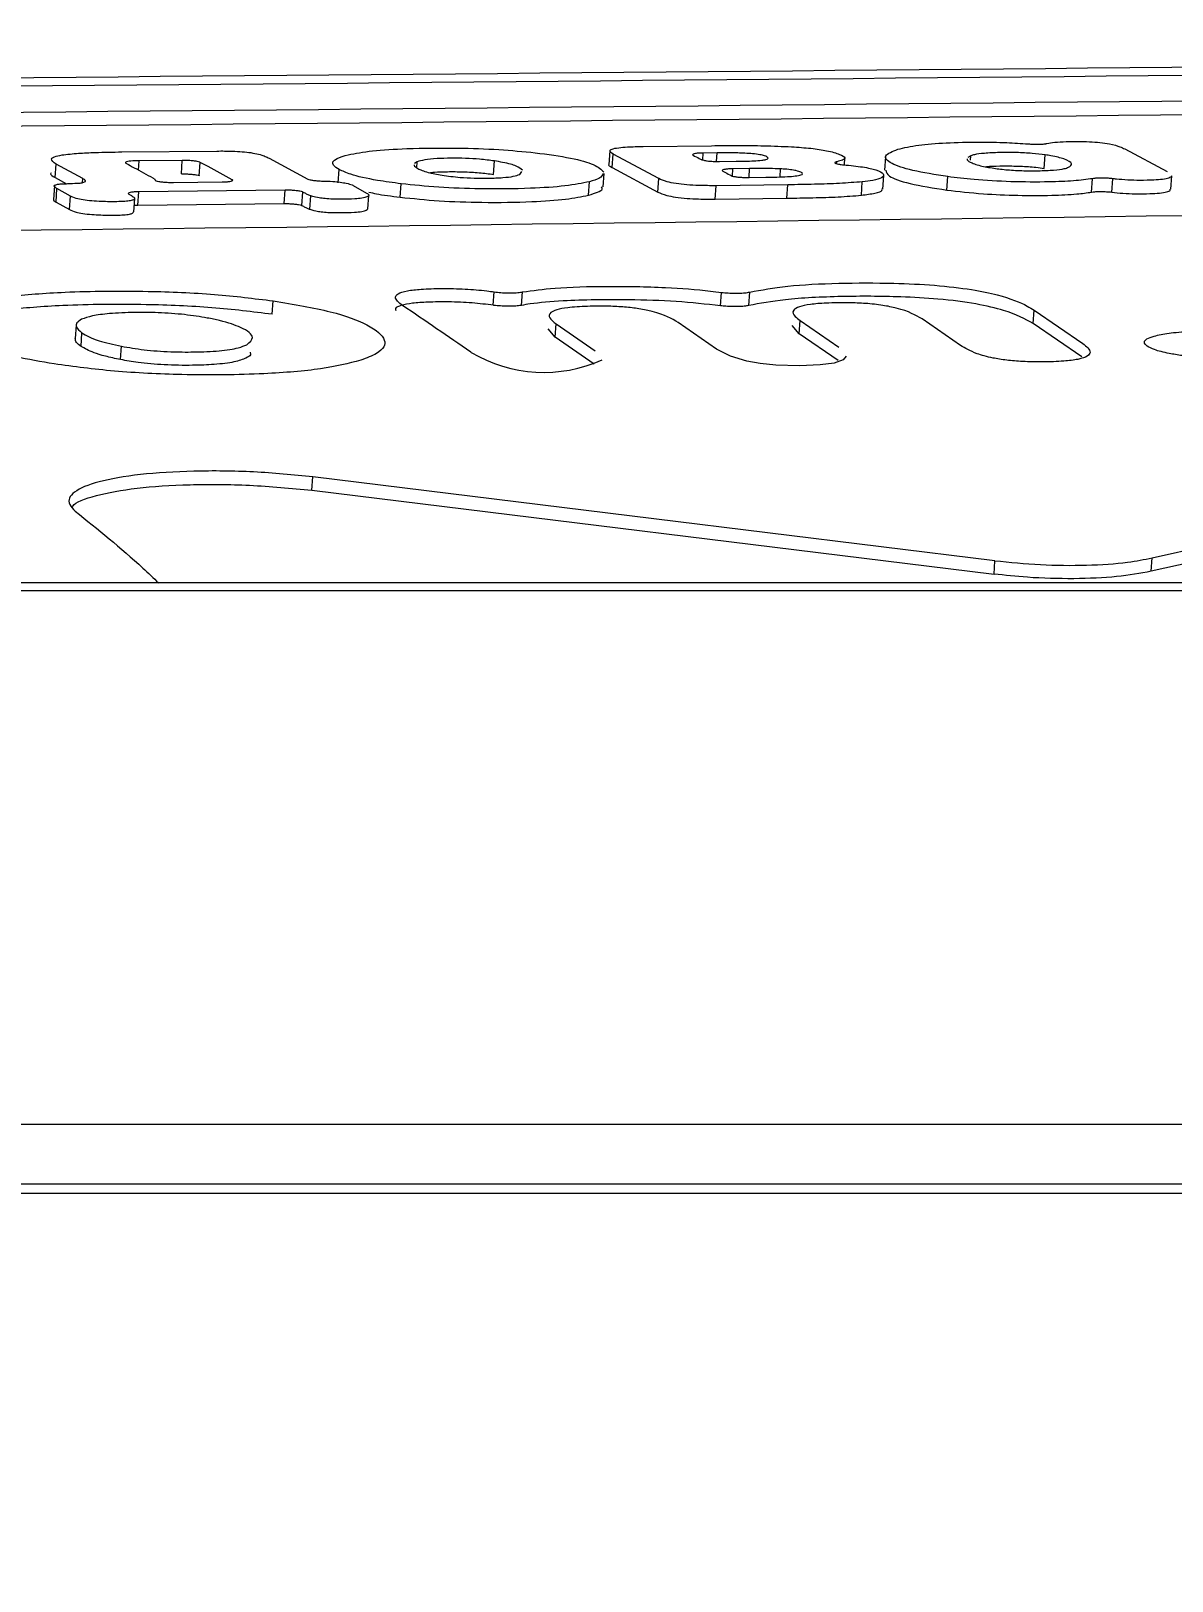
# Model space of a CAD drawing. Header units: millimetres. Extents: x -8327 to 9087, y -6583 to 5996.
# Drawn here: x 6003.12 to 6019.63, y 585.55 to 607.98 of the extents above; entities that cross this region are included whole.
import ezdxf

# ---------------------------------------------------------------- set-up
doc = ezdxf.new("R2010")
doc.units = ezdxf.units.MM
doc.layers.add('DIKOM_ОБЪЕКТ', color=7, linetype='Continuous')
doc.layers.add('DIKOM_РАЗМЕР_ОБЪЕКТА', color=7, linetype='Continuous')
doc.styles.add('style1', font='arial.ttf', dxfattribs={"width": 0.8})
doc.dimstyles.new('1-50', dxfattribs={"dimtxt": 300, "dimasz": 200, "dimexe": 100, "dimexo": 0, "dimgap": 100, "dimtad": 1, "dimtxsty": 'style1', "dimcen": 200, "dimclrd": 7, "dimclre": 7, "dimclrt": 7, "dimadec": 1, "dimazin": 2, "dimtfac": 1, "dimtmove": 0, "dimatfit": 2, "dimfxl": 0, "dimlwd": 25, "dimlwe": 18, "dimarcsym": 0})

# ---------------------------------------------------------------- blocks, each defined once
blk = doc.blocks.new('*D9')
at = {"layer": 'Defpoints', "color": 0, "transparency": 16777216}
for p in [(7087.366, 843.902), (-4957.594, 227.929), (7087.366, -4838.641)]:
    blk.add_point(p, dxfattribs=at)
at = {"layer": 'DIKOM_РАЗМЕР_ОБЪЕКТА', "color": 7, "lineweight": 18, "transparency": 16777216}
for p, q in [((7087.366, 843.902), (7087.366, -4938.641)), ((-4957.594, 227.929), (-4957.594, -4938.641))]:
    blk.add_line(p, q, dxfattribs=at)
at = {"layer": 'DIKOM_РАЗМЕР_ОБЪЕКТА', "color": 7, "lineweight": 25, "transparency": 16777216}
blk.add_line((-4757.594, -4838.641), (6887.366, -4838.641), dxfattribs=at)
at = {"layer": 'DIKOM_РАЗМЕР_ОБЪЕКТА', "color": 7, "transparency": 16777216}
for points in [[(-4757.594, -4805.308), (-4757.594, -4871.975), (-4957.594, -4838.641)], [(6887.366, -4805.308), (6887.366, -4871.975), (7087.366, -4838.641)]]:
    blk.add_solid(points, dxfattribs=at)
at = {"layer": 'DIKOM_РАЗМЕР_ОБЪЕКТА', "color": 7, "transparency": 16777216, "insert": (4098.945, -4585.469), "char_height": 300, "attachment_point": 5, "style": 'style1'}
blk.add_mtext('12040', dxfattribs=at)

msp = doc.modelspace()

# ---------------------------------------------------------------- linework, layer by layer
at = {"layer": 'DIKOM_ОБЪЕКТ', "color": 7, "linetype": 'Continuous', "lineweight": 15}
for p, q in [((6004.431, 606.232), (6005.806, 606.245)), ((6006.562, 606.142), (6007.123, 605.839)), ((6011.495, 606.246), (6011.481, 606.051)), ((6011.528, 606.007), (6011.542, 606.201)), ((6012.204, 605.846), (6011.542, 606.201)), ((6011.975, 606.311), (6012.967, 606.322)), ((6012.839, 606.115), (6012.846, 606.216)), ((6013.048, 606.218), (6012.846, 606.216)), ((6013.039, 606.093), (6013.048, 606.218)), ((6014.89, 606.05), (6014.897, 606.142)), ((6015.484, 606.161), (6015.47, 605.966)), ((6016.72, 606.176), (6016.675, 606.152)), ((6016.715, 606.11), (6016.72, 606.176)), ((6017.783, 605.994), (6017.797, 606.189)), ((6018.947, 606.276), (6019.563, 605.949)), ((6003.467, 605.86), (6003.481, 606.055)), ((6003.867, 605.846), (6003.481, 606.055)), ((6004.673, 605.968), (6004.683, 606.103)), ((6005.307, 606.109), (6004.683, 606.103)), ((6005.293, 605.915), (6005.307, 606.109)), ((6005.552, 605.887), (6005.566, 606.081)), ((6007.562, 605.782), (6007.575, 605.977)), ((6008.708, 606.088), (6008.668, 606.063)), ((6008.702, 606.002), (6008.708, 606.088)), ((6009.81, 605.906), (6009.824, 606.101)), ((6010.19, 605.907), (6010.22, 605.95)), ((6011.399, 605.725), (6011.412, 605.919)), ((6011.528, 606.007), (6012.19, 605.651)), ((6013.08, 606.093), (6013.321, 606.096)), ((6013.268, 605.883), (6013.276, 605.988)), ((6013.518, 605.991), (6013.276, 605.988)), ((6013.509, 605.861), (6013.518, 605.991)), ((6013.958, 605.871), (6013.967, 605.987)), ((6014.779, 606.061), (6014.781, 606.09)), ((6003.455, 605.739), (6003.441, 605.544)), ((6003.467, 605.86), (6003.63, 605.772)), ((6003.479, 605.506), (6003.493, 605.701)), ((6003.688, 605.591), (6003.493, 605.701)), ((6003.863, 605.787), (6003.867, 605.846)), ((6006.794, 605.678), (6004.678, 605.656)), ((6005.178, 605.79), (6005.882, 605.797)), ((6006.028, 605.814), (6006.029, 605.83)), ((6006.78, 605.484), (6006.794, 605.678)), ((6007.782, 605.744), (6007.973, 605.637)), ((6008.46, 605.577), (6008.474, 605.771)), ((6011.187, 605.606), (6011.201, 605.801)), ((6012.19, 605.651), (6012.204, 605.846)), ((6013.018, 605.549), (6013.032, 605.743)), ((6014.072, 605.756), (6013.032, 605.743)), ((6013.509, 605.861), (6013.751, 605.864)), ((6014.058, 605.562), (6014.072, 605.756)), ((6015.135, 605.605), (6015.149, 605.799)), ((6015.445, 605.695), (6015.458, 605.889)), ((6016.372, 605.68), (6016.385, 605.874)), ((6018.468, 605.65), (6018.482, 605.844)), ((6018.761, 605.649), (6018.774, 605.844)), ((6019.614, 605.692), (6019.628, 605.887)), ((6003.479, 605.506), (6003.674, 605.397)), ((6003.674, 605.397), (6003.688, 605.591)), ((6004.604, 605.363), (6004.618, 605.557)), ((6004.664, 605.461), (6004.678, 605.656)), ((6004.664, 605.461), (6006.78, 605.484)), ((6007.038, 605.455), (6007.052, 605.65)), ((6007.153, 605.401), (6007.167, 605.596)), ((6007.993, 605.408), (6008.006, 605.602)), ((6013.018, 605.549), (6014.058, 605.562)), ((6009.808, 604.012), (6009.822, 604.206)), ((6010.217, 604.011), (6010.231, 604.205)), ((6013.096, 604.005), (6013.11, 604.199)), ((6013.506, 604.009), (6013.52, 604.203)), ((6006.609, 603.882), (6006.623, 604.076)), ((6017.62, 603.748), (6017.634, 603.942)), ((6017.634, 603.942), (6018.341, 603.459)), ((6003.77, 603.724), (6003.756, 603.531)), ((6010.704, 603.549), (6010.602, 603.672)), ((6010.704, 603.549), (6010.718, 603.743)), ((6010.718, 603.743), (6011.281, 603.354)), ((6013.04, 603.379), (6012.483, 603.763)), ((6014.234, 603.598), (6014.132, 603.722)), ((6014.234, 603.598), (6014.248, 603.792)), ((6014.248, 603.792), (6014.811, 603.405)), ((6016.571, 603.431), (6016.014, 603.814)), ((6018.328, 603.265), (6017.62, 603.748)), ((6003.841, 603.418), (6003.855, 603.612)), ((6011.267, 603.161), (6010.704, 603.549)), ((6014.798, 603.211), (6014.234, 603.598)), ((6004.413, 603.226), (6004.427, 603.419)), ((6025.946, 601.647), (6019.33, 600.163)), ((6019.344, 600.356), (6025.96, 601.841)), ((6007.181, 601.335), (6007.194, 601.529)), ((6017.069, 600.315), (6007.194, 601.529)), ((6007.181, 601.335), (6017.055, 600.122)), ((6017.055, 600.122), (6017.069, 600.315)), ((6019.33, 600.163), (6019.344, 600.356)), ((6024.794, 599.994), (5959.603, 599.994)), ((6024.893, 599.88), (5959.752, 599.88)), ((5852.742, 592.159), (6131.05, 592.159)), ((6131.049, 591.292), (5853.378, 591.292)), ((6131.049, 591.157), (5853.636, 591.157))]:
    msp.add_line(p, q, dxfattribs=at)
at = {"layer": 'DIKOM_ОБЪЕКТ', "color": 7, "linetype": 'Continuous', "lineweight": 15, "flags": 128}
msp.add_lwpolyline([(6014.914, 603.276), (6014.914, 603.275), (6014.874, 603.221), (6014.74, 603.175), (6014.54, 603.149), (6014.238, 603.138), (6013.899, 603.147), (6013.669, 603.17), (6013.477, 603.204), (6013.241, 603.274), (6013.04, 603.379), (6013.04, 603.379)], dxfattribs=at)
at = {"layer": 'DIKOM_ОБЪЕКТ', "color": 7, "linetype": 'Continuous', "lineweight": 15}
msp.add_arc((6010.537, 605.088), 2.047, 239.1548, 294.4497, dxfattribs=at)
for points, knots in [([(6030.002, 607.552), (6003.971, 607.303), (5951.906, 606.806), (5899.913, 607.312), (5873.914, 607.565)], [0, 0, 0, 0, 0.4999606, 1, 1, 1, 1]), ([(6030.27, 607.439), (6004.239, 607.184), (5952.173, 606.675), (5900.181, 607.193), (5874.183, 607.452)], [0, 0, 0, 0, 0.499958, 1, 1, 1, 1]), ([(6031.074, 607.084), (6005.043, 606.812), (5952.974, 606.267), (5900.985, 606.821), (5874.987, 607.097)], [0, 0, 0, 0, 0.499953, 1, 1, 1, 1]), ([(5874.973, 606.902), (5900.966, 606.626), (5952.956, 606.073), (6005.024, 606.617), (6031.061, 606.888)], [0, 0, 0, 0, 0.499954, 1, 1, 1, 1]), ([(6015.664, 606.27), (6015.753, 606.291), (6015.922, 606.331), (6016.353, 606.366), (6016.8, 606.377), (6017.22, 606.371), (6017.448, 606.355), (6017.55, 606.348)], [0, 0, 0, 0, 0.247777, 0.469006, 0.689744, 0.860725, 1, 1, 1, 1]), ([(6017.55, 606.348), (6017.572, 606.346), (6017.617, 606.343), (6017.689, 606.342), (6017.754, 606.344), (6017.798, 606.349), (6017.815, 606.352), (6017.821, 606.354)], [0, 0, 0, 0, 0.223448, 0.44671, 0.669182, 0.892016, 1, 1, 1, 1]), ([(6017.821, 606.354), (6017.856, 606.36), (6017.925, 606.373), (6018.091, 606.383), (6018.265, 606.385), (6018.438, 606.381), (6018.6, 606.368), (6018.761, 606.343), (6018.874, 606.311), (6018.925, 606.286), (6018.947, 606.276)], [0, 0, 0, 0, 0.119486, 0.239766, 0.35085, 0.452023, 0.553932, 0.66895, 0.861218, 1, 1, 1, 1]), ([(6003.481, 606.055), (6003.444, 606.081), (6003.39, 606.117), (6003.446, 606.163), (6003.525, 606.179), (6003.566, 606.188)], [0, 0, 0, 0, 0.535063, 0.759204, 1, 1, 1, 1]), ([(6003.566, 606.188), (6003.642, 606.197), (6003.78, 606.213), (6004.084, 606.226), (6004.301, 606.23), (6004.431, 606.232)], [0, 0, 0, 0, 0.32778, 0.596226, 1, 1, 1, 1]), ([(6005.806, 606.245), (6005.882, 606.245), (6006.005, 606.246), (6006.179, 606.236), (6006.276, 606.225), (6006.32, 606.218), (6006.329, 606.216)], [0, 0, 0, 0, 0.406059, 0.666334, 0.92755, 1, 1, 1, 1]), ([(6006.329, 606.216), (6006.367, 606.209), (6006.441, 606.193), (6006.51, 606.167), (6006.545, 606.15), (6006.562, 606.142)], [0, 0, 0, 0, 0.336651, 0.666308, 1, 1, 1, 1]), ([(6007.575, 605.977), (6007.543, 605.998), (6007.459, 606.053), (6007.494, 606.128), (6007.649, 606.173), (6007.708, 606.191)], [0, 0, 0, 0, 0.272789, 0.718168, 1, 1, 1, 1]), ([(6007.708, 606.191), (6007.815, 606.211), (6008.029, 606.252), (6008.595, 606.286), (6009.233, 606.292), (6009.894, 606.271), (6010.243, 606.237), (6010.415, 606.22)], [0, 0, 0, 0, 0.191347, 0.382962, 0.626267, 0.81541, 1, 1, 1, 1]), ([(6009.824, 606.101), (6009.755, 606.11), (6009.631, 606.126), (6009.407, 606.14), (6009.193, 606.142), (6008.982, 606.136), (6008.8, 606.118), (6008.739, 606.098), (6008.708, 606.088)], [0, 0, 0, 0, 0.185586, 0.335271, 0.484807, 0.646403, 0.820484, 1, 1, 1, 1]), ([(6010.415, 606.22), (6010.597, 606.196), (6010.961, 606.146), (6011.298, 606.047), (6011.371, 605.978), (6011.409, 605.942)], [0, 0, 0, 0, 0.323945, 0.647487, 1, 1, 1, 1]), ([(6011.542, 606.201), (6011.517, 606.217), (6011.479, 606.242), (6011.516, 606.274), (6011.609, 606.293), (6011.767, 606.307), (6011.897, 606.309), (6011.975, 606.311)], [0, 0, 0, 0, 0.299207, 0.46734, 0.636999, 0.784936, 1, 1, 1, 1]), ([(6012.846, 606.216), (6012.825, 606.216), (6012.781, 606.214), (6012.73, 606.209), (6012.698, 606.201), (6012.689, 606.192), (6012.697, 606.187), (6012.7, 606.184)], [0, 0, 0, 0, 0.210802, 0.424168, 0.637465, 0.852097, 1, 1, 1, 1]), ([(6012.7, 606.184), (6012.73, 606.169), (6012.77, 606.147), (6012.81, 606.126), (6012.821, 606.121)], [0, 0, 0, 0, 0.74269, 1, 1, 1, 1]), ([(6012.821, 606.121), (6012.821, 606.12), (6012.827, 606.117), (6012.852, 606.11), (6012.903, 606.101), (6012.97, 606.096), (6013.031, 606.093), (6013.067, 606.093), (6013.08, 606.093)], [0, 0, 0, 0, 0.018037, 0.235229, 0.452018, 0.668099, 0.882707, 1, 1, 1, 1]), ([(6012.967, 606.322), (6013.092, 606.323), (6013.342, 606.325), (6013.731, 606.323), (6013.992, 606.312), (6014.124, 606.306)], [0, 0, 0, 0, 0.330268, 0.659639, 1, 1, 1, 1]), ([(6013.693, 606.111), (6013.715, 606.114), (6013.761, 606.121), (6013.784, 606.133), (6013.785, 606.152), (6013.752, 606.172), (6013.67, 606.192), (6013.568, 606.206), (6013.421, 606.215), (6013.243, 606.22), (6013.111, 606.219), (6013.048, 606.218)], [0, 0, 0, 0, 0.083551, 0.167087, 0.227492, 0.393826, 0.492624, 0.592108, 0.68316, 0.84734, 1, 1, 1, 1]), ([(6014.124, 606.306), (6014.221, 606.3), (6014.416, 606.286), (6014.667, 606.247), (6014.827, 606.199), (6014.914, 606.151), (6014.881, 606.114), (6014.811, 606.098), (6014.781, 606.09)], [0, 0, 0, 0, 0.167585, 0.335535, 0.556015, 0.753066, 0.894415, 1, 1, 1, 1]), ([(6016.385, 605.874), (6016.203, 605.903), (6015.839, 605.96), (6015.543, 606.067), (6015.427, 606.176), (6015.587, 606.24), (6015.664, 606.27)], [0, 0, 0, 0, 0.2436072, 0.487028, 0.7515446, 1, 1, 1, 1]), ([(6016.666, 606.133), (6016.666, 606.131), (6016.657, 606.116), (6016.686, 606.099), (6016.712, 606.084)], [0, 0, 0, 0, 0.089282, 1, 1, 1, 1]), ([(6017.797, 606.189), (6017.735, 606.197), (6017.612, 606.212), (6017.375, 606.224), (6017.132, 606.224), (6016.913, 606.214), (6016.781, 606.195), (6016.737, 606.181), (6016.72, 606.176)], [0, 0, 0, 0, 0.172252, 0.345515, 0.535126, 0.728479, 0.89966, 1, 1, 1, 1]), ([(6018.135, 606.009), (6018.158, 606.026), (6018.21, 606.065), (6018.098, 606.124), (6017.938, 606.167), (6017.825, 606.185), (6017.797, 606.189)], [0, 0, 0, 0, 0.2839758, 0.6507076, 0.913744, 1, 1, 1, 1]), ([(6003.408, 605.927), (6003.405, 605.923), (6003.385, 605.902), (6003.429, 605.88), (6003.467, 605.86)], [0, 0, 0, 0, 0.1553907, 1, 1, 1, 1]), ([(6004.683, 606.103), (6004.64, 606.102), (6004.576, 606.101), (6004.514, 606.094), (6004.484, 606.085), (6004.48, 606.074), (6004.492, 606.067), (6004.498, 606.063)], [0, 0, 0, 0, 0.310217, 0.466109, 0.623102, 0.815485, 1, 1, 1, 1]), ([(6004.498, 606.063), (6004.535, 606.043), (6004.663, 605.975), (6004.79, 605.905), (6004.88, 605.856)], [0, 0, 0, 0, 0.2938858, 1, 1, 1, 1]), ([(6005.293, 605.915), (6005.305, 605.915), (6005.339, 605.915), (6005.398, 605.912), (6005.464, 605.907), (6005.517, 605.899), (6005.544, 605.891), (6005.551, 605.887), (6005.552, 605.887)], [0, 0, 0, 0, 0.105804, 0.317272, 0.530931, 0.745823, 0.961597, 1, 1, 1, 1]), ([(6005.566, 606.081), (6005.564, 606.083), (6005.555, 606.087), (6005.525, 606.094), (6005.469, 606.102), (6005.401, 606.108), (6005.345, 606.109), (6005.314, 606.109), (6005.307, 606.109)], [0, 0, 0, 0, 0.069167, 0.286078, 0.503044, 0.718288, 0.932042, 1, 1, 1, 1]), ([(6006.029, 605.83), (6005.913, 605.894), (6005.758, 605.978), (6005.604, 606.061), (6005.566, 606.081)], [0, 0, 0, 0, 0.751511, 1, 1, 1, 1]), ([(6008.474, 605.771), (6008.357, 605.787), (6008.059, 605.826), (6007.746, 605.899), (6007.626, 605.954), (6007.575, 605.977)], [0, 0, 0, 0, 0.274602, 0.695253, 1, 1, 1, 1]), ([(6008.665, 606.047), (6008.664, 606.043), (6008.658, 606.025), (6008.69, 606.006), (6008.715, 605.991)], [0, 0, 0, 0, 0.197513, 1, 1, 1, 1]), ([(6008.715, 605.991), (6008.734, 605.982), (6008.773, 605.963), (6008.879, 605.93), (6008.995, 605.908), (6009.067, 605.894)], [0, 0, 0, 0, 0.272991, 0.546246, 1, 1, 1, 1]), ([(6008.889, 605.931), (6008.911, 605.934), (6008.98, 605.942), (6009.151, 605.947), (6009.374, 605.946), (6009.615, 605.932), (6009.744, 605.915), (6009.81, 605.906)], [0, 0, 0, 0, 0.092842, 0.298178, 0.524273, 0.755189, 1, 1, 1, 1]), ([(6009.067, 605.894), (6009.15, 605.883), (6009.288, 605.864), (6009.533, 605.851), (6009.748, 605.85), (6009.951, 605.858), (6010.111, 605.878), (6010.163, 605.897), (6010.19, 605.907)], [0, 0, 0, 0, 0.219797, 0.366169, 0.512428, 0.678046, 0.835581, 1, 1, 1, 1]), ([(6010.231, 605.966), (6010.208, 605.986), (6010.164, 606.026), (6010.001, 606.072), (6009.865, 606.094), (6009.824, 606.101)], [0, 0, 0, 0, 0.426438, 0.826416, 1, 1, 1, 1]), ([(6011.393, 605.921), (6011.388, 605.896), (6011.379, 605.853), (6011.253, 605.816), (6011.201, 605.801)], [0, 0, 0, 0, 0.585425, 1, 1, 1, 1]), ([(6011.482, 606.051), (6011.481, 606.051), (6011.458, 606.038), (6011.493, 606.022), (6011.528, 606.007)], [0, 0, 0, 0, 0.01392, 1, 1, 1, 1]), ([(6013.276, 605.988), (6013.254, 605.987), (6013.21, 605.986), (6013.159, 605.98), (6013.127, 605.972), (6013.118, 605.963), (6013.126, 605.957), (6013.129, 605.955)], [0, 0, 0, 0, 0.2121846, 0.4246217, 0.6379053, 0.8527251, 1, 1, 1, 1]), ([(6013.129, 605.955), (6013.142, 605.948), (6013.183, 605.926), (6013.223, 605.904), (6013.25, 605.889)], [0, 0, 0, 0, 0.3256482, 1, 1, 1, 1]), ([(6013.321, 606.096), (6013.366, 606.097), (6013.453, 606.098), (6013.582, 606.102), (6013.656, 606.108), (6013.693, 606.111)], [0, 0, 0, 0, 0.335359, 0.661637, 1, 1, 1, 1]), ([(6013.967, 605.987), (6013.914, 605.988), (6013.812, 605.992), (6013.662, 605.992), (6013.566, 605.991), (6013.518, 605.991)], [0, 0, 0, 0, 0.34819, 0.67303, 1, 1, 1, 1]), ([(6013.751, 605.864), (6013.859, 605.866), (6014.014, 605.869), (6014.184, 605.883), (6014.266, 605.897), (6014.292, 605.917), (6014.264, 605.939), (6014.205, 605.959), (6014.112, 605.975), (6014.029, 605.983), (6013.979, 605.986), (6013.967, 605.987)], [0, 0, 0, 0, 0.251986, 0.359791, 0.46851, 0.563498, 0.677479, 0.799825, 0.885851, 0.971859, 1, 1, 1, 1]), ([(6014.781, 606.09), (6014.773, 606.088), (6014.754, 606.084), (6014.748, 606.074), (6014.763, 606.064), (6014.801, 606.054), (6014.844, 606.048), (6014.872, 606.046), (6014.878, 606.045)], [0, 0, 0, 0, 0.152391, 0.349522, 0.54752, 0.746393, 0.945337, 1, 1, 1, 1]), ([(6014.878, 606.045), (6014.974, 606.036), (6015.168, 606.016), (6015.378, 605.969), (6015.467, 605.914), (6015.459, 605.86), (6015.325, 605.821), (6015.202, 605.806), (6015.149, 605.799)], [0, 0, 0, 0, 0.16276, 0.326957, 0.524774, 0.736375, 0.886328, 1, 1, 1, 1]), ([(6015.488, 605.966), (6015.496, 605.938), (6015.514, 605.875), (6015.799, 605.771), (6016.18, 605.71), (6016.372, 605.68)], [0, 0, 0, 0, 0.277933, 0.636439, 1, 1, 1, 1]), ([(6016.712, 606.084), (6016.73, 606.076), (6016.768, 606.058), (6016.869, 606.027), (6016.983, 606.007), (6017.052, 605.995)], [0, 0, 0, 0, 0.278825, 0.5581042, 1, 1, 1, 1]), ([(6016.935, 606.018), (6016.955, 606.02), (6017.025, 606.027), (6017.202, 606.03), (6017.433, 606.027), (6017.642, 606.013), (6017.743, 606), (6017.783, 605.994)], [0, 0, 0, 0, 0.087336, 0.310884, 0.581895, 0.837431, 1, 1, 1, 1]), ([(6017.052, 605.995), (6017.116, 605.987), (6017.246, 605.97), (6017.478, 605.959), (6017.709, 605.958), (6017.922, 605.967), (6018.069, 605.986), (6018.116, 606.002), (6018.135, 606.009)], [0, 0, 0, 0, 0.1783841, 0.3581694, 0.5143871, 0.7037778, 0.8786602, 1, 1, 1, 1]), ([(6003.493, 605.701), (6003.48, 605.709), (6003.453, 605.726), (6003.451, 605.746), (6003.486, 605.761), (6003.522, 605.766), (6003.54, 605.768)], [0, 0, 0, 0, 0.338592, 0.679688, 0.843806, 1, 1, 1, 1]), ([(6003.54, 605.768), (6003.564, 605.769), (6003.61, 605.771), (6003.703, 605.776), (6003.772, 605.778), (6003.818, 605.78)], [0, 0, 0, 0, 0.255232, 0.510283, 1, 1, 1, 1]), ([(6003.818, 605.78), (6003.835, 605.782), (6003.871, 605.787), (6003.903, 605.799), (6003.91, 605.819), (6003.883, 605.836), (6003.867, 605.846)], [0, 0, 0, 0, 0.153297, 0.305855, 0.582894, 1, 1, 1, 1]), ([(6004.88, 605.856), (6004.884, 605.853), (6004.893, 605.848), (6004.906, 605.838), (6004.909, 605.831), (6004.912, 605.826)], [0, 0, 0, 0, 0.258344, 0.516669, 1, 1, 1, 1]), ([(6004.912, 605.826), (6004.912, 605.826), (6004.912, 605.823), (6004.924, 605.815), (6004.962, 605.805), (6005.019, 605.797), (6005.087, 605.791), (6005.142, 605.79), (6005.172, 605.79), (6005.178, 605.79)], [0, 0, 0, 0, 0.003022, 0.19233, 0.381943, 0.571708, 0.760732, 0.948112, 1, 1, 1, 1]), ([(6005.882, 605.797), (6005.904, 605.798), (6005.948, 605.799), (6005.999, 605.805), (6006.031, 605.813), (6006.04, 605.822), (6006.032, 605.828), (6006.029, 605.83)], [0, 0, 0, 0, 0.212017, 0.425267, 0.638493, 0.85297, 1, 1, 1, 1]), ([(6007.052, 605.65), (6007.05, 605.651), (6007.041, 605.655), (6007.011, 605.663), (6006.956, 605.671), (6006.887, 605.677), (6006.831, 605.679), (6006.801, 605.678), (6006.794, 605.678)], [0, 0, 0, 0, 0.0613357, 0.2801032, 0.4979741, 0.7168273, 0.9328013, 1, 1, 1, 1]), ([(6007.123, 605.839), (6007.123, 605.839), (6007.129, 605.835), (6007.153, 605.828), (6007.205, 605.819), (6007.269, 605.813), (6007.315, 605.811), (6007.336, 605.81)], [0, 0, 0, 0, 0.020529, 0.271807, 0.523386, 0.774141, 1, 1, 1, 1]), ([(6007.336, 605.81), (6007.387, 605.809), (6007.477, 605.806), (6007.598, 605.794), (6007.699, 605.777), (6007.753, 605.759), (6007.776, 605.747), (6007.782, 605.744)], [0, 0, 0, 0, 0.234112, 0.424229, 0.613982, 0.901488, 1, 1, 1, 1]), ([(6011.201, 605.801), (6011.093, 605.779), (6010.878, 605.735), (6010.311, 605.698), (6009.673, 605.691), (6009.007, 605.715), (6008.651, 605.753), (6008.474, 605.771)], [0, 0, 0, 0, 0.191196, 0.382712, 0.621518, 0.812114, 1, 1, 1, 1]), ([(6011.187, 605.606), (6011.281, 605.635), (6011.406, 605.672), (6011.381, 605.716), (6011.375, 605.726)], [0, 0, 0, 0, 0.751926, 1, 1, 1, 1]), ([(6013.032, 605.743), (6012.949, 605.743), (6012.808, 605.743), (6012.605, 605.754), (6012.44, 605.773), (6012.292, 605.804), (6012.237, 605.83), (6012.204, 605.846)], [0, 0, 0, 0, 0.222289, 0.377124, 0.532791, 0.719819, 1, 1, 1, 1]), ([(6013.25, 605.889), (6013.25, 605.889), (6013.259, 605.885), (6013.28, 605.878), (6013.332, 605.87), (6013.398, 605.864), (6013.46, 605.861), (6013.496, 605.861), (6013.509, 605.861)], [0, 0, 0, 0, 0.018129, 0.234511, 0.450407, 0.666518, 0.881221, 1, 1, 1, 1]), ([(6015.149, 605.799), (6015.042, 605.791), (6014.829, 605.774), (6014.455, 605.762), (6014.201, 605.758), (6014.072, 605.756)], [0, 0, 0, 0, 0.332976, 0.664205, 1, 1, 1, 1]), ([(6015.135, 605.605), (6015.206, 605.614), (6015.349, 605.633), (6015.444, 605.667), (6015.433, 605.689), (6015.43, 605.696)], [0, 0, 0, 0, 0.405791, 0.812984, 1, 1, 1, 1]), ([(6016.372, 605.68), (6016.542, 605.66), (6016.856, 605.623), (6017.401, 605.6), (6017.867, 605.601), (6018.243, 605.618), (6018.4, 605.64), (6018.468, 605.65)], [0, 0, 0, 0, 0.257142, 0.473247, 0.688735, 0.865373, 1, 1, 1, 1]), ([(6018.482, 605.844), (6018.395, 605.833), (6018.221, 605.809), (6017.803, 605.794), (6017.304, 605.796), (6016.785, 605.826), (6016.508, 605.86), (6016.385, 605.874)], [0, 0, 0, 0, 0.1676, 0.334689, 0.574864, 0.810782, 1, 1, 1, 1]), ([(6018.774, 605.844), (6018.754, 605.846), (6018.713, 605.85), (6018.641, 605.853), (6018.571, 605.853), (6018.516, 605.85), (6018.491, 605.846), (6018.482, 605.844)], [0, 0, 0, 0, 0.21499, 0.430051, 0.644479, 0.858576, 1, 1, 1, 1]), ([(6018.761, 605.649), (6018.813, 605.643), (6018.917, 605.632), (6019.114, 605.624), (6019.298, 605.626), (6019.458, 605.635), (6019.563, 605.652), (6019.612, 605.673), (6019.606, 605.687), (6019.603, 605.693)], [0, 0, 0, 0, 0.149798, 0.300362, 0.477802, 0.614462, 0.751656, 0.90441, 1, 1, 1, 1]), ([(6019.616, 605.887), (6019.62, 605.884), (6019.633, 605.872), (6019.592, 605.853), (6019.508, 605.833), (6019.357, 605.822), (6019.181, 605.818), (6018.989, 605.823), (6018.857, 605.834), (6018.791, 605.842), (6018.774, 605.844)], [0, 0, 0, 0, 0.05837, 0.203884, 0.350563, 0.479131, 0.656923, 0.80296, 0.948685, 1, 1, 1, 1]), ([(6031.697, 605.475), (6019.059, 605.296), (5993.785, 604.936), (5955.895, 604.788), (5918.022, 604.947), (5892.793, 605.314), (5880.179, 605.497)], [0, 0, 0, 0, 0.249967, 0.49993, 0.749966, 1, 1, 1, 1]), ([(6003.445, 605.544), (6003.443, 605.542), (6003.436, 605.53), (6003.46, 605.517), (6003.479, 605.506)], [0, 0, 0, 0, 0.16513, 1, 1, 1, 1]), ([(6004.616, 605.567), (6004.617, 605.557), (6004.619, 605.542), (6004.559, 605.524), (6004.475, 605.515), (6004.331, 605.51), (6004.165, 605.511), (6003.994, 605.521), (6003.862, 605.536), (6003.752, 605.561), (6003.711, 605.58), (6003.688, 605.591)], [0, 0, 0, 0, 0.139432, 0.21313, 0.287318, 0.377802, 0.532683, 0.632381, 0.732473, 0.844678, 1, 1, 1, 1]), ([(6004.678, 605.656), (6004.66, 605.655), (6004.619, 605.654), (6004.569, 605.649), (6004.533, 605.641), (6004.52, 605.632), (6004.527, 605.625), (6004.531, 605.622)], [0, 0, 0, 0, 0.177295, 0.391078, 0.605311, 0.820666, 1, 1, 1, 1]), ([(6004.531, 605.622), (6004.544, 605.615), (6004.566, 605.602), (6004.596, 605.583), (6004.609, 605.572), (6004.616, 605.567)], [0, 0, 0, 0, 0.415211, 0.707468, 1, 1, 1, 1]), ([(6004.611, 605.459), (6004.622, 605.46), (6004.639, 605.461), (6004.658, 605.461), (6004.664, 605.461)], [0, 0, 0, 0, 0.689905, 1, 1, 1, 1]), ([(6006.78, 605.484), (6006.785, 605.484), (6006.813, 605.484), (6006.865, 605.483), (6006.934, 605.478), (6006.991, 605.47), (6007.024, 605.462), (6007.035, 605.457), (6007.038, 605.455)], [0, 0, 0, 0, 0.046359, 0.260768, 0.475097, 0.690627, 0.907893, 1, 1, 1, 1]), ([(6007.038, 605.455), (6007.052, 605.448), (6007.076, 605.435), (6007.111, 605.417), (6007.139, 605.407), (6007.153, 605.401)], [0, 0, 0, 0, 0.399417, 0.699134, 1, 1, 1, 1]), ([(6007.167, 605.596), (6007.158, 605.599), (6007.129, 605.61), (6007.093, 605.628), (6007.066, 605.642), (6007.052, 605.65)], [0, 0, 0, 0, 0.200442, 0.600049, 1, 1, 1, 1]), ([(6007.973, 605.637), (6007.991, 605.625), (6008.019, 605.605), (6007.988, 605.579), (6007.914, 605.562), (6007.782, 605.55), (6007.634, 605.546), (6007.483, 605.547), (6007.374, 605.554), (6007.271, 605.568), (6007.208, 605.583), (6007.176, 605.593), (6007.167, 605.596)], [0, 0, 0, 0, 0.172581, 0.274547, 0.377278, 0.468491, 0.624526, 0.703112, 0.781904, 0.852117, 0.960969, 1, 1, 1, 1]), ([(6008.007, 605.651), (6008.042, 605.643), (6008.155, 605.614), (6008.335, 605.592), (6008.46, 605.577)], [0, 0, 0, 0, 0.301904, 1, 1, 1, 1]), ([(6008.46, 605.577), (6008.644, 605.557), (6009.013, 605.519), (6009.693, 605.497), (6010.331, 605.505), (6010.879, 605.543), (6011.086, 605.586), (6011.187, 605.606)], [0, 0, 0, 0, 0.194973, 0.390513, 0.629053, 0.818656, 1, 1, 1, 1]), ([(6012.19, 605.651), (6012.226, 605.635), (6012.282, 605.609), (6012.438, 605.577), (6012.602, 605.558), (6012.805, 605.548), (6012.939, 605.549), (6013.018, 605.549)], [0, 0, 0, 0, 0.301019, 0.469917, 0.640403, 0.788475, 1, 1, 1, 1]), ([(6014.058, 605.562), (6014.184, 605.564), (6014.436, 605.568), (6014.81, 605.579), (6015.026, 605.596), (6015.135, 605.605)], [0, 0, 0, 0, 0.329477, 0.659855, 1, 1, 1, 1]), ([(6018.468, 605.65), (6018.483, 605.652), (6018.513, 605.656), (6018.577, 605.659), (6018.648, 605.658), (6018.712, 605.655), (6018.746, 605.651), (6018.761, 605.649)], [0, 0, 0, 0, 0.205834, 0.41967, 0.633277, 0.846032, 1, 1, 1, 1]), ([(6003.674, 605.397), (6003.7, 605.384), (6003.742, 605.364), (6003.862, 605.34), (6003.99, 605.326), (6004.159, 605.317), (6004.319, 605.316), (6004.462, 605.32), (6004.545, 605.33), (6004.596, 605.345), (6004.6, 605.356), (6004.601, 605.363)], [0, 0, 0, 0, 0.1810264, 0.2881727, 0.3961954, 0.492209, 0.6567703, 0.7419475, 0.827879, 0.9030143, 1, 1, 1, 1]), ([(6007.153, 605.401), (6007.189, 605.391), (6007.242, 605.375), (6007.362, 605.36), (6007.474, 605.353), (6007.626, 605.352), (6007.78, 605.357), (6007.91, 605.369), (6007.981, 605.387), (6007.987, 605.401), (6007.991, 605.408)], [0, 0, 0, 0, 0.177575, 0.264646, 0.352065, 0.457157, 0.642121, 0.759418, 0.877272, 1, 1, 1, 1]), ([(6013.52, 604.203), (6013.689, 604.234), (6014.031, 604.298), (6014.791, 604.337), (6015.53, 604.338), (6016.205, 604.307), (6016.733, 604.245), (6017.216, 604.142), (6017.481, 604.037), (6017.602, 603.961), (6017.634, 603.942)], [0, 0, 0, 0, 0.149776, 0.30205, 0.449467, 0.557449, 0.666074, 0.764267, 0.938774, 1, 1, 1, 1]), ([(6002.221, 604.024), (6002.396, 604.065), (6002.746, 604.148), (6003.671, 604.215), (6004.709, 604.225), (6005.782, 604.181), (6006.346, 604.11), (6006.623, 604.076)], [0, 0, 0, 0, 0.1917197, 0.383738, 0.6281567, 0.8174264, 1, 1, 1, 1]), ([(6008.496, 604.008), (6008.443, 604.05), (6008.367, 604.109), (6008.417, 604.181), (6008.541, 604.223), (6008.772, 604.249), (6009.066, 604.258), (6009.399, 604.251), (6009.657, 604.229), (6009.786, 604.211), (6009.822, 604.206)], [0, 0, 0, 0, 0.261009, 0.373577, 0.487253, 0.586371, 0.706163, 0.830876, 0.953694, 1, 1, 1, 1]), ([(6009.822, 604.206), (6009.852, 604.203), (6009.914, 604.195), (6010.019, 604.191), (6010.119, 604.192), (6010.19, 604.198), (6010.221, 604.203), (6010.231, 604.205)], [0, 0, 0, 0, 0.225059, 0.451056, 0.677198, 0.901944, 1, 1, 1, 1]), ([(6010.231, 604.205), (6010.379, 604.226), (6010.718, 604.273), (6011.462, 604.291), (6012.243, 604.28), (6012.808, 604.237), (6013.057, 604.206), (6013.11, 604.199)], [0, 0, 0, 0, 0.200815, 0.457177, 0.728587, 0.943146, 1, 1, 1, 1]), ([(6013.11, 604.199), (6013.141, 604.196), (6013.204, 604.189), (6013.309, 604.185), (6013.408, 604.188), (6013.479, 604.194), (6013.509, 604.201), (6013.52, 604.203)], [0, 0, 0, 0, 0.220768, 0.442986, 0.663895, 0.884484, 1, 1, 1, 1]), ([(6017.62, 603.748), (6017.503, 603.813), (6017.321, 603.914), (6016.814, 604.036), (6016.282, 604.105), (6015.598, 604.143), (6014.822, 604.145), (6014.022, 604.106), (6013.669, 604.039), (6013.506, 604.009)], [0, 0, 0, 0, 0.202516, 0.315976, 0.430454, 0.529721, 0.687403, 0.85506, 1, 1, 1, 1]), ([(6006.609, 603.882), (6006.325, 603.917), (6005.756, 603.988), (6004.676, 604.032), (6003.643, 604.021), (6002.726, 603.953), (6002.38, 603.871), (6002.207, 603.83)], [0, 0, 0, 0, 0.18723, 0.37472, 0.619926, 0.810581, 1, 1, 1, 1]), ([(6005.668, 603.828), (6005.563, 603.846), (6005.353, 603.881), (6004.973, 603.907), (6004.596, 603.91), (6004.259, 603.896), (6003.987, 603.861), (6003.896, 603.826), (6003.85, 603.809)], [0, 0, 0, 0, 0.17554, 0.352203, 0.503913, 0.685668, 0.840399, 1, 1, 1, 1]), ([(6006.623, 604.076), (6006.919, 604.026), (6007.51, 603.926), (6008.035, 603.723), (6008.287, 603.515), (6008.204, 603.337), (6007.973, 603.249), (6007.889, 603.217)], [0, 0, 0, 0, 0.216087, 0.431823, 0.666293, 0.879078, 1, 1, 1, 1]), ([(6009.808, 604.012), (6009.708, 604.025), (6009.507, 604.05), (6009.168, 604.063), (6008.872, 604.06), (6008.628, 604.044), (6008.462, 604.012), (6008.381, 603.973), (6008.392, 603.946), (6008.396, 603.935)], [0, 0, 0, 0, 0.169486, 0.33974, 0.4965, 0.627404, 0.758876, 0.907771, 1, 1, 1, 1]), ([(6009.487, 603.33), (6009.486, 603.331), (6009.153, 603.562), (6008.824, 603.786), (6008.496, 604.008)], [0, 0, 0, 0, 0.004306, 1, 1, 1, 1]), ([(6010.217, 604.011), (6010.209, 604.01), (6010.18, 604.004), (6010.113, 603.998), (6010.014, 603.997), (6009.91, 604.001), (6009.842, 604.008), (6009.81, 604.012), (6009.808, 604.012)], [0, 0, 0, 0, 0.079029, 0.305189, 0.529962, 0.754568, 0.980221, 1, 1, 1, 1]), ([(6013.096, 604.005), (6012.886, 604.028), (6012.467, 604.074), (6011.662, 604.098), (6010.922, 604.088), (6010.423, 604.047), (6010.257, 604.018), (6010.217, 604.011)], [0, 0, 0, 0, 0.217533, 0.434404, 0.750696, 0.939871, 1, 1, 1, 1]), ([(6012.483, 603.763), (6012.39, 603.819), (6012.269, 603.89), (6011.935, 603.961), (6011.713, 603.988), (6011.45, 604.002), (6011.161, 603.999), (6010.892, 603.983), (6010.715, 603.949), (6010.613, 603.9), (6010.607, 603.829), (6010.68, 603.773), (6010.718, 603.743)], [0, 0, 0, 0, 0.244177, 0.316496, 0.378193, 0.440028, 0.523745, 0.612677, 0.680778, 0.74854, 0.867897, 1, 1, 1, 1]), ([(6013.506, 604.009), (6013.491, 604.006), (6013.455, 603.999), (6013.375, 603.993), (6013.274, 603.992), (6013.176, 603.996), (6013.121, 604.002), (6013.096, 604.005)], [0, 0, 0, 0, 0.16024, 0.381376, 0.602101, 0.823033, 1, 1, 1, 1]), ([(6016.014, 603.814), (6015.92, 603.869), (6015.799, 603.94), (6015.453, 604.013), (6015.21, 604.04), (6014.92, 604.051), (6014.642, 604.047), (6014.387, 604.027), (6014.217, 603.991), (6014.125, 603.93), (6014.155, 603.861), (6014.223, 603.811), (6014.248, 603.792)], [0, 0, 0, 0, 0.244095, 0.31677, 0.390122, 0.452643, 0.544797, 0.617389, 0.690255, 0.774306, 0.916646, 1, 1, 1, 1]), ([(6003.85, 603.809), (6003.823, 603.791), (6003.77, 603.758), (6003.762, 603.692), (6003.819, 603.643), (6003.855, 603.612)], [0, 0, 0, 0, 0.282526, 0.551461, 1, 1, 1, 1]), ([(6006.242, 603.442), (6006.282, 603.476), (6006.375, 603.556), (6006.203, 603.68), (6005.935, 603.775), (6005.73, 603.816), (6005.668, 603.828)], [0, 0, 0, 0, 0.268712, 0.62428, 0.887656, 1, 1, 1, 1]), ([(6003.454, 603.163), (6003.262, 603.196), (6002.779, 603.279), (6002.273, 603.429), (6002.079, 603.541), (6001.998, 603.588)], [0, 0, 0, 0, 0.275528, 0.695239, 1, 1, 1, 1]), ([(6003.841, 603.418), (6003.815, 603.437), (6003.765, 603.475), (6003.76, 603.512), (6003.757, 603.53)], [0, 0, 0, 0, 0.508536, 1, 1, 1, 1]), ([(6003.855, 603.612), (6003.886, 603.593), (6003.949, 603.555), (6004.12, 603.487), (6004.311, 603.445), (6004.427, 603.419)], [0, 0, 0, 0, 0.280816, 0.562021, 1, 1, 1, 1]), ([(6004.427, 603.419), (6004.532, 603.401), (6004.742, 603.365), (6005.121, 603.337), (6005.498, 603.334), (6005.853, 603.349), (6006.119, 603.39), (6006.205, 603.426), (6006.242, 603.442)], [0, 0, 0, 0, 0.1747, 0.350918, 0.502014, 0.683295, 0.864263, 1, 1, 1, 1]), ([(6018.341, 603.459), (6018.394, 603.416), (6018.47, 603.354), (6018.42, 603.275), (6018.292, 603.228), (6018.056, 603.199), (6017.774, 603.19), (6017.485, 603.194), (6017.233, 603.216), (6016.996, 603.254), (6016.742, 603.327), (6016.637, 603.391), (6016.571, 603.431)], [0, 0, 0, 0, 0.187844, 0.270601, 0.354254, 0.426672, 0.515398, 0.592842, 0.65707, 0.721167, 0.822682, 1, 1, 1, 1]), ([(6019.274, 603.42), (6019.258, 603.434), (6019.217, 603.47), (6019.243, 603.522), (6019.332, 603.553), (6019.371, 603.566)], [0, 0, 0, 0, 0.266128, 0.6787, 1, 1, 1, 1]), ([(6019.371, 603.566), (6019.437, 603.582), (6019.569, 603.612), (6019.877, 603.635), (6020.212, 603.639), (6020.552, 603.626), (6020.75, 603.602), (6020.846, 603.591)], [0, 0, 0, 0, 0.206685, 0.41413, 0.613507, 0.813985, 1, 1, 1, 1]), ([(6007.889, 603.217), (6007.713, 603.172), (6007.359, 603.082), (6006.433, 603.008), (6005.393, 602.995), (6004.312, 603.048), (6003.737, 603.125), (6003.454, 603.163)], [0, 0, 0, 0, 0.191593, 0.383569, 0.623476, 0.814384, 1, 1, 1, 1]), ([(6004.413, 603.226), (6004.337, 603.242), (6004.189, 603.273), (6003.982, 603.338), (6003.896, 603.387), (6003.841, 603.418)], [0, 0, 0, 0, 0.281551, 0.541702, 1, 1, 1, 1]), ([(6006.228, 603.248), (6006.179, 603.228), (6006.079, 603.188), (6005.791, 603.153), (6005.437, 603.14), (6005.051, 603.145), (6004.681, 603.178), (6004.495, 603.211), (6004.413, 603.226)], [0, 0, 0, 0, 0.172898, 0.347126, 0.499413, 0.684055, 0.861101, 1, 1, 1, 1]), ([(6006.287, 603.334), (6006.293, 603.32), (6006.307, 603.29), (6006.256, 603.263), (6006.228, 603.248)], [0, 0, 0, 0, 0.445922, 1, 1, 1, 1]), ([(6019.777, 603.284), (6019.713, 603.294), (6019.555, 603.318), (6019.372, 603.366), (6019.305, 603.403), (6019.274, 603.42)], [0, 0, 0, 0, 0.26772, 0.669273, 1, 1, 1, 1]), ([(6007.194, 601.529), (6006.911, 601.557), (6006.346, 601.612), (6005.459, 601.62), (6004.672, 601.571), (6004.061, 601.465), (6003.703, 601.313), (6003.632, 601.16), (6003.725, 601.064), (6003.757, 601.031)], [0, 0, 0, 0, 0.153127, 0.306329, 0.459308, 0.612265, 0.765259, 0.918452, 1, 1, 1, 1]), ([(6003.716, 601.082), (6003.718, 601.09), (6003.733, 601.158), (6004.04, 601.263), (6004.616, 601.374), (6005.403, 601.425), (6006.3, 601.42), (6006.882, 601.364), (6007.181, 601.335)], [0, 0, 0, 0, 0.025222, 0.21851, 0.411514, 0.604316, 0.796991, 1, 1, 1, 1]), ([(6003.757, 601.031), (6004.085, 600.77), (6004.488, 600.448), (6004.888, 600.066), (6004.964, 599.994)], [0, 0, 0, 0, 0.811354, 1, 1, 1, 1]), ([(6017.069, 600.315), (6017.287, 600.293), (6017.722, 600.249), (6018.402, 600.244), (6018.964, 600.282), (6019.231, 600.334), (6019.344, 600.356)], [0, 0, 0, 0, 0.267524, 0.535015, 0.802503, 1, 1, 1, 1]), ([(6019.33, 600.163), (6019.172, 600.134), (6018.857, 600.076), (6018.215, 600.048), (6017.59, 600.064), (6017.215, 600.105), (6017.055, 600.122)], [0, 0, 0, 0, 0.2670066, 0.5343095, 0.801486, 1, 1, 1, 1])]:
    msp.add_open_spline(points, degree=3, knots=knots, dxfattribs=at)

# ---------------------------------------------------------------- dimensions: what is measured, and where the dimension line sits
at = {"layer": 'DIKOM_РАЗМЕР_ОБЪЕКТА'}
dim = msp.add_linear_dim(base=(7087.366, -4838.641), p1=(-4957.594, 227.929), p2=(7087.366, 843.902), text='12040', dimstyle='1-50', dxfattribs=at)
dim.commit()
dim.dimension.update_dxf_attribs({"geometry": '*D9', "text_midpoint": (4098.945, -4838.641), "dimtype": 160})

doc.saveas('drawing.dxf')
